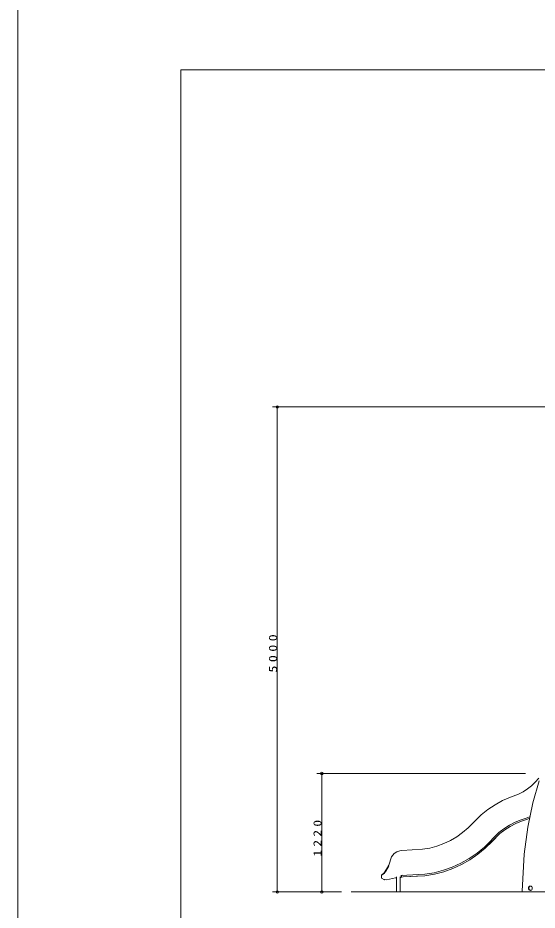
# Model space of a CAD drawing. Units: millimetres on the paper. Extents: x 0 to 420, y -594 to 297.
# Drawn here: x 0 to 89.3, y -164.4 to -11.1 of the extents above; entities that cross this region are included whole.
import ezdxf

# ---------------------------------------------------------------- set-up
doc = ezdxf.new("R2010")
doc.units = ezdxf.units.MM
for name, color, linetype, lineweight in [('0_2', 7, 'Continuous', 13), ('2D_DIMENSION', 7, 'Continuous', 13), ('3D_GLINE', 7, 'Continuous', 13), ('FMT', 7, 'Continuous', 13)]:
    doc.layers.add(name, color=color, linetype=linetype, lineweight=lineweight)
doc.styles.add('ＭＳ ゴシック', font='')
doc.styles.get('ＭＳ ゴシック').set_extended_font_data('MS Gothic')

msp = doc.modelspace()

# ---------------------------------------------------------------- linework, layer by layer
at = {"layer": '0_2'}
for p, q in [((44.607, -77.944), (44.607, -78.36)), ((52.264, -140.93), (52.264, -141.347)), ((88.318, -143.023), (88.964, -142.406)), ((89.625, -142.163), (88.543, -145.97)), ((88.964, -142.406), (89.553, -141.735)), ((86.094, -144.505), (86.877, -144.077)), ((86.877, -144.077), (87.621, -143.581)), ((87.621, -143.581), (88.318, -143.023)), ((82.041, -146.29), (83.339, -145.578)), ((83.339, -145.578), (84.693, -144.982)), ((84.693, -144.982), (86.094, -144.505)), ((79.658, -148.039), (80.811, -147.113)), ((80.811, -147.113), (82.041, -146.29)), ((88.543, -145.97), (87.66, -150.165)), ((77.439, -150.262), (79.658, -148.039)), ((86.513, -148.885), (87.567, -148.553)), ((87.567, -148.553), (88.073, -148.297)), ((88.006, -148.608), (87.652, -148.787)), ((87.653, -148.789), (88.006, -148.608)), ((88.007, -148.611), (87.653, -148.79)), ((83.58, -150.412), (84.512, -149.819)), ((84.655, -150.023), (83.742, -150.605)), ((83.742, -150.605), (84.655, -150.023)), ((84.656, -150.025), (83.742, -150.605)), ((84.512, -149.819), (85.492, -149.308)), ((85.617, -149.524), (84.656, -150.025)), ((85.618, -149.526), (84.656, -150.025)), ((84.656, -150.025), (85.618, -149.526)), ((85.492, -149.308), (86.513, -148.885)), ((86.62, -149.113), (85.617, -149.524)), ((85.617, -149.524), (86.62, -149.113)), ((86.619, -149.113), (85.617, -149.524)), ((87.652, -148.787), (86.619, -149.113)), ((86.619, -149.113), (87.653, -148.789)), ((87.653, -148.79), (86.619, -149.113)), ((87.66, -150.165), (87.029, -154.784)), ((75.449, -151.8), (76.477, -151.075)), ((76.477, -151.075), (77.439, -150.262)), ((80.207, -153.562), (82.703, -151.085)), ((82.879, -151.261), (80.367, -153.753)), ((81.549, -152.593), (82.879, -151.261)), ((82.881, -151.263), (81.549, -152.593)), ((82.703, -151.085), (83.58, -150.412)), ((83.74, -150.603), (82.881, -151.263)), ((82.881, -151.263), (83.74, -150.603)), ((83.742, -150.605), (82.881, -151.263)), ((72.041, -153.403), (73.222, -152.969)), ((73.222, -152.969), (74.361, -152.433)), ((74.361, -152.433), (75.449, -151.8)), ((80.367, -153.753), (81.549, -152.593)), ((81.549, -152.593), (80.369, -153.755)), ((64.26, -155.272), (64.714, -154.697)), ((64.714, -154.697), (65.181, -154.398)), ((65.181, -154.398), (65.649, -154.242)), ((65.649, -154.242), (66.046, -154.156)), ((66.046, -154.156), (69.588, -153.956)), ((69.588, -153.956), (70.827, -153.733)), ((70.827, -153.733), (72.041, -153.403)), ((77.602, -155.53), (78.948, -154.603)), ((79.092, -154.809), (77.727, -155.746)), ((77.727, -155.746), (79.092, -154.809)), ((79.092, -154.809), (77.727, -155.746)), ((78.948, -154.603), (80.207, -153.562)), ((80.367, -153.753), (79.092, -154.809)), ((79.092, -154.809), (80.367, -153.753)), ((80.369, -153.755), (79.092, -154.809)), ((87.029, -154.784), (86.695, -161.17)), ((63.78, -156.694), (64.26, -155.272)), ((63.78, -156.7), (63.908, -156.325)), ((74.695, -157.016), (76.181, -156.337)), ((76.181, -156.337), (77.602, -155.53)), ((77.727, -155.746), (76.288, -156.565)), ((77.728, -155.748), (76.288, -156.565)), ((76.288, -156.565), (77.728, -155.748)), ((63.372, -157.518), (62.986, -158.124)), ((62.99, -158.101), (63.377, -157.488)), ((62.994, -158.008), (63.377, -157.368)), ((63.394, -157.46), (63.372, -157.518)), ((63.376, -157.371), (63.78, -156.7)), ((63.635, -156.986), (63.376, -157.371)), ((63.377, -157.488), (63.78, -156.694)), ((63.787, -156.828), (63.377, -157.488)), ((63.377, -157.368), (63.635, -156.985)), ((63.377, -157.488), (63.411, -157.432)), ((63.411, -157.432), (63.394, -157.46)), ((63.394, -157.46), (63.411, -157.432)), ((63.635, -156.986), (63.654, -156.959)), ((63.635, -156.985), (63.635, -156.986)), ((63.685, -157.004), (63.787, -156.828)), ((71.575, -157.975), (73.156, -157.564)), ((73.22, -157.804), (71.618, -158.22)), ((71.618, -158.223), (73.221, -157.807)), ((73.221, -157.807), (71.618, -158.223)), ((73.156, -157.564), (74.695, -157.016)), ((74.781, -157.25), (73.22, -157.804)), ((73.221, -157.807), (74.781, -157.25)), ((74.782, -157.253), (73.221, -157.807)), ((76.287, -156.563), (74.782, -157.253)), ((74.782, -157.253), (76.287, -156.563)), ((76.288, -156.565), (74.782, -157.253)), ((62.518, -158.425), (62.531, -158.844)), ((62.531, -158.844), (62.518, -158.425)), ((62.519, -158.428), (62.518, -158.425)), ((62.519, -158.428), (62.549, -158.381)), ((62.525, -158.537), (62.519, -158.428)), ((62.986, -158.124), (62.52, -158.401)), ((62.52, -158.401), (62.525, -158.537)), ((62.531, -158.867), (62.52, -158.401)), ((62.52, -158.401), (62.523, -158.655)), ((62.52, -158.407), (62.531, -158.844)), ((62.526, -158.738), (62.52, -158.407)), ((62.549, -158.381), (62.521, -158.417)), ((62.521, -158.417), (62.525, -158.552)), ((62.522, -158.39), (62.987, -158.096)), ((62.523, -158.398), (62.522, -158.39)), ((62.522, -158.39), (62.526, -158.738)), ((62.531, -158.845), (62.522, -158.39)), ((62.522, -158.407), (62.53, -158.817)), ((62.523, -158.655), (62.522, -158.407)), ((62.522, -158.547), (62.523, -158.461)), ((62.523, -158.461), (62.549, -158.381)), ((62.525, -158.389), (62.523, -158.398)), ((62.525, -158.389), (62.994, -158.008)), ((62.552, -158.379), (62.525, -158.389)), ((62.525, -158.552), (62.526, -158.586)), ((62.526, -158.641), (62.532, -158.815)), ((62.526, -158.738), (62.526, -158.641)), ((62.53, -158.817), (62.526, -158.738)), ((62.532, -158.815), (62.531, -158.867)), ((62.531, -158.844), (62.534, -158.857)), ((62.537, -158.906), (62.531, -158.845)), ((62.534, -158.857), (62.531, -158.867)), ((62.531, -158.867), (62.537, -158.906)), ((62.533, -158.823), (62.534, -158.857)), ((62.533, -158.915), (62.534, -158.923)), ((62.534, -158.923), (63.018, -159.169)), ((62.549, -158.381), (62.581, -158.361)), ((62.581, -158.361), (62.552, -158.379)), ((62.688, -158.302), (62.994, -158.008)), ((62.987, -158.096), (62.697, -158.285)), ((62.697, -158.285), (62.99, -158.101)), ((62.994, -158.032), (62.895, -158.122)), ((62.994, -158.008), (62.994, -158.032)), ((63.014, -159.168), (63.408, -159.205)), ((63.08, -159.169), (63.014, -159.168)), ((63.018, -159.169), (63.054, -159.17)), ((63.054, -159.17), (63.08, -159.169)), ((63.408, -159.205), (64.43, -158.979)), ((64.43, -158.979), (64.909, -158.835)), ((64.909, -158.835), (65.114, -158.825)), ((65.094, -158.67), (65.094, -160.999)), ((65.094, -159.305), (65.094, -161.275)), ((65.729, -158.67), (65.729, -160.999)), ((65.729, -160.152), (65.729, -158.67)), ((65.729, -158.67), (65.729, -159.532)), ((65.729, -160.999), (65.729, -158.67)), ((65.729, -159.532), (65.729, -159.305)), ((65.867, -158.788), (65.73, -158.794)), ((65.851, -158.434), (69.963, -158.247)), ((65.92, -158.428), (65.851, -158.434)), ((65.855, -158.525), (66.167, -158.421)), ((66.011, -158.456), (65.866, -158.759)), ((65.866, -158.759), (66.241, -158.709)), ((66.241, -158.71), (65.867, -158.788)), ((69.985, -158.497), (66.241, -158.71)), ((68.523, -158.594), (66.241, -158.71)), ((66.241, -158.709), (68.523, -158.594)), ((68.53, -158.589), (69.985, -158.497)), ((69.985, -158.498), (68.53, -158.589)), ((69.963, -158.247), (71.575, -157.975)), ((71.618, -158.22), (69.985, -158.498)), ((71.618, -158.223), (69.985, -158.498)), ((69.985, -158.498), (71.618, -158.223)), ((44.607, -161.281), (44.607, -160.864)), ((52.264, -161.281), (52.264, -160.864)), ((65.094, -161.275), (65.094, -160.152)), ((65.729, -160.999), (65.729, -160.152)), ((87.811, -160.494), (87.785, -160.64)), ((87.785, -160.64), (87.81, -160.787)), ((87.81, -160.787), (87.882, -160.911)), ((87.883, -160.37), (87.811, -160.494)), ((87.847, -160.639), (87.887, -160.468)), ((87.887, -160.81), (87.847, -160.639)), ((87.882, -160.911), (87.99, -160.995)), ((87.991, -160.287), (87.883, -160.37)), ((87.887, -160.468), (87.995, -160.343)), ((87.995, -160.935), (87.887, -160.81)), ((88.118, -160.258), (87.991, -160.287)), ((87.995, -160.343), (88.016, -160.331)), ((88.17, -160.995), (87.995, -160.935)), ((88.016, -160.948), (87.995, -160.935)), ((88.016, -160.331), (88.196, -160.283)), ((88.061, -160.963), (88.222, -161.013)), ((88.118, -160.258), (88.245, -160.287)), ((88.273, -160.972), (88.17, -160.995)), ((88.196, -160.283), (88.273, -160.307)), ((88.351, -160.911), (88.243, -160.994)), ((88.245, -160.287), (88.353, -160.369)), ((88.273, -160.307), (88.312, -160.319)), ((88.312, -160.96), (88.273, -160.972)), ((88.423, -160.787), (88.351, -160.911)), ((88.353, -160.369), (88.424, -160.494)), ((88.449, -160.64), (88.423, -160.787)), ((88.424, -160.494), (88.449, -160.64)), ((65.094, -161.275), (65.729, -161.275)), ((65.729, -161.275), (65.094, -161.275)), ((65.094, -161.275), (65.729, -161.275)), ((65.729, -161.275), (65.094, -161.275)), ((65.729, -160.999), (65.729, -161.275)), ((65.729, -161.275), (65.729, -160.999)), ((86.695, -161.17), (86.719, -161.223)), ((86.719, -161.223), (86.757, -161.262)), ((86.757, -161.262), (86.801, -161.276)), ((86.801, -161.276), (87.834, -161.276)), ((87.843, -161.276), (89.17, -161.276)), ((97.946, -161.276), (87.843, -161.276)), ((87.99, -160.995), (88.117, -161.024)), ((88.243, -160.994), (88.117, -161.024)), ((88.196, -160.995), (88.17, -160.995))]:
    msp.add_line(p, q, dxfattribs=at)
msp.add_lwpolyline([(0, 0), (420, 0), (420, -297), (0, -297)], close=True, dxfattribs=at)
for centre in [(44.607, -77.944), (52.264, -140.93), (44.607, -161.281), (52.264, -161.281)]:
    msp.add_circle(centre, 0.208, dxfattribs=at)
at = {"layer": '2D_DIMENSION'}
for p, q in [((118.793, -77.944), (43.774, -77.944)), ((44.607, -78.36), (44.607, -160.864)), ((87.269, -140.93), (51.43, -140.93)), ((52.264, -141.347), (52.264, -160.864)), ((55.662, -161.281), (43.774, -161.281)), ((55.662, -161.281), (51.43, -161.281))]:
    msp.add_line(p, q, dxfattribs=at)
at = {"layer": '3D_GLINE'}
msp.add_line((57.329, -161.281), (200.491, -161.281), dxfattribs=at)
at = {"layer": 'FMT'}
for p, q in [((28, -20), (403, -20)), ((28, -277), (28, -20))]:
    msp.add_line(p, q, dxfattribs=at)

# ---------------------------------------------------------------- texts
at = {"layer": '2D_DIMENSION', "char_height": 1.405, "attachment_point": 7, "rotation": 90, "style": 'ＭＳ ゴシック'}
for s, insert in [('\\T1.5;\\W1.25;5000', (44.579, -123.582)), ('\\T1.5;\\W1.2;1220', (52.236, -155.213))]:
    msp.add_mtext(s, dxfattribs=dict(at, insert=insert))

doc.saveas('drawing.dxf')
